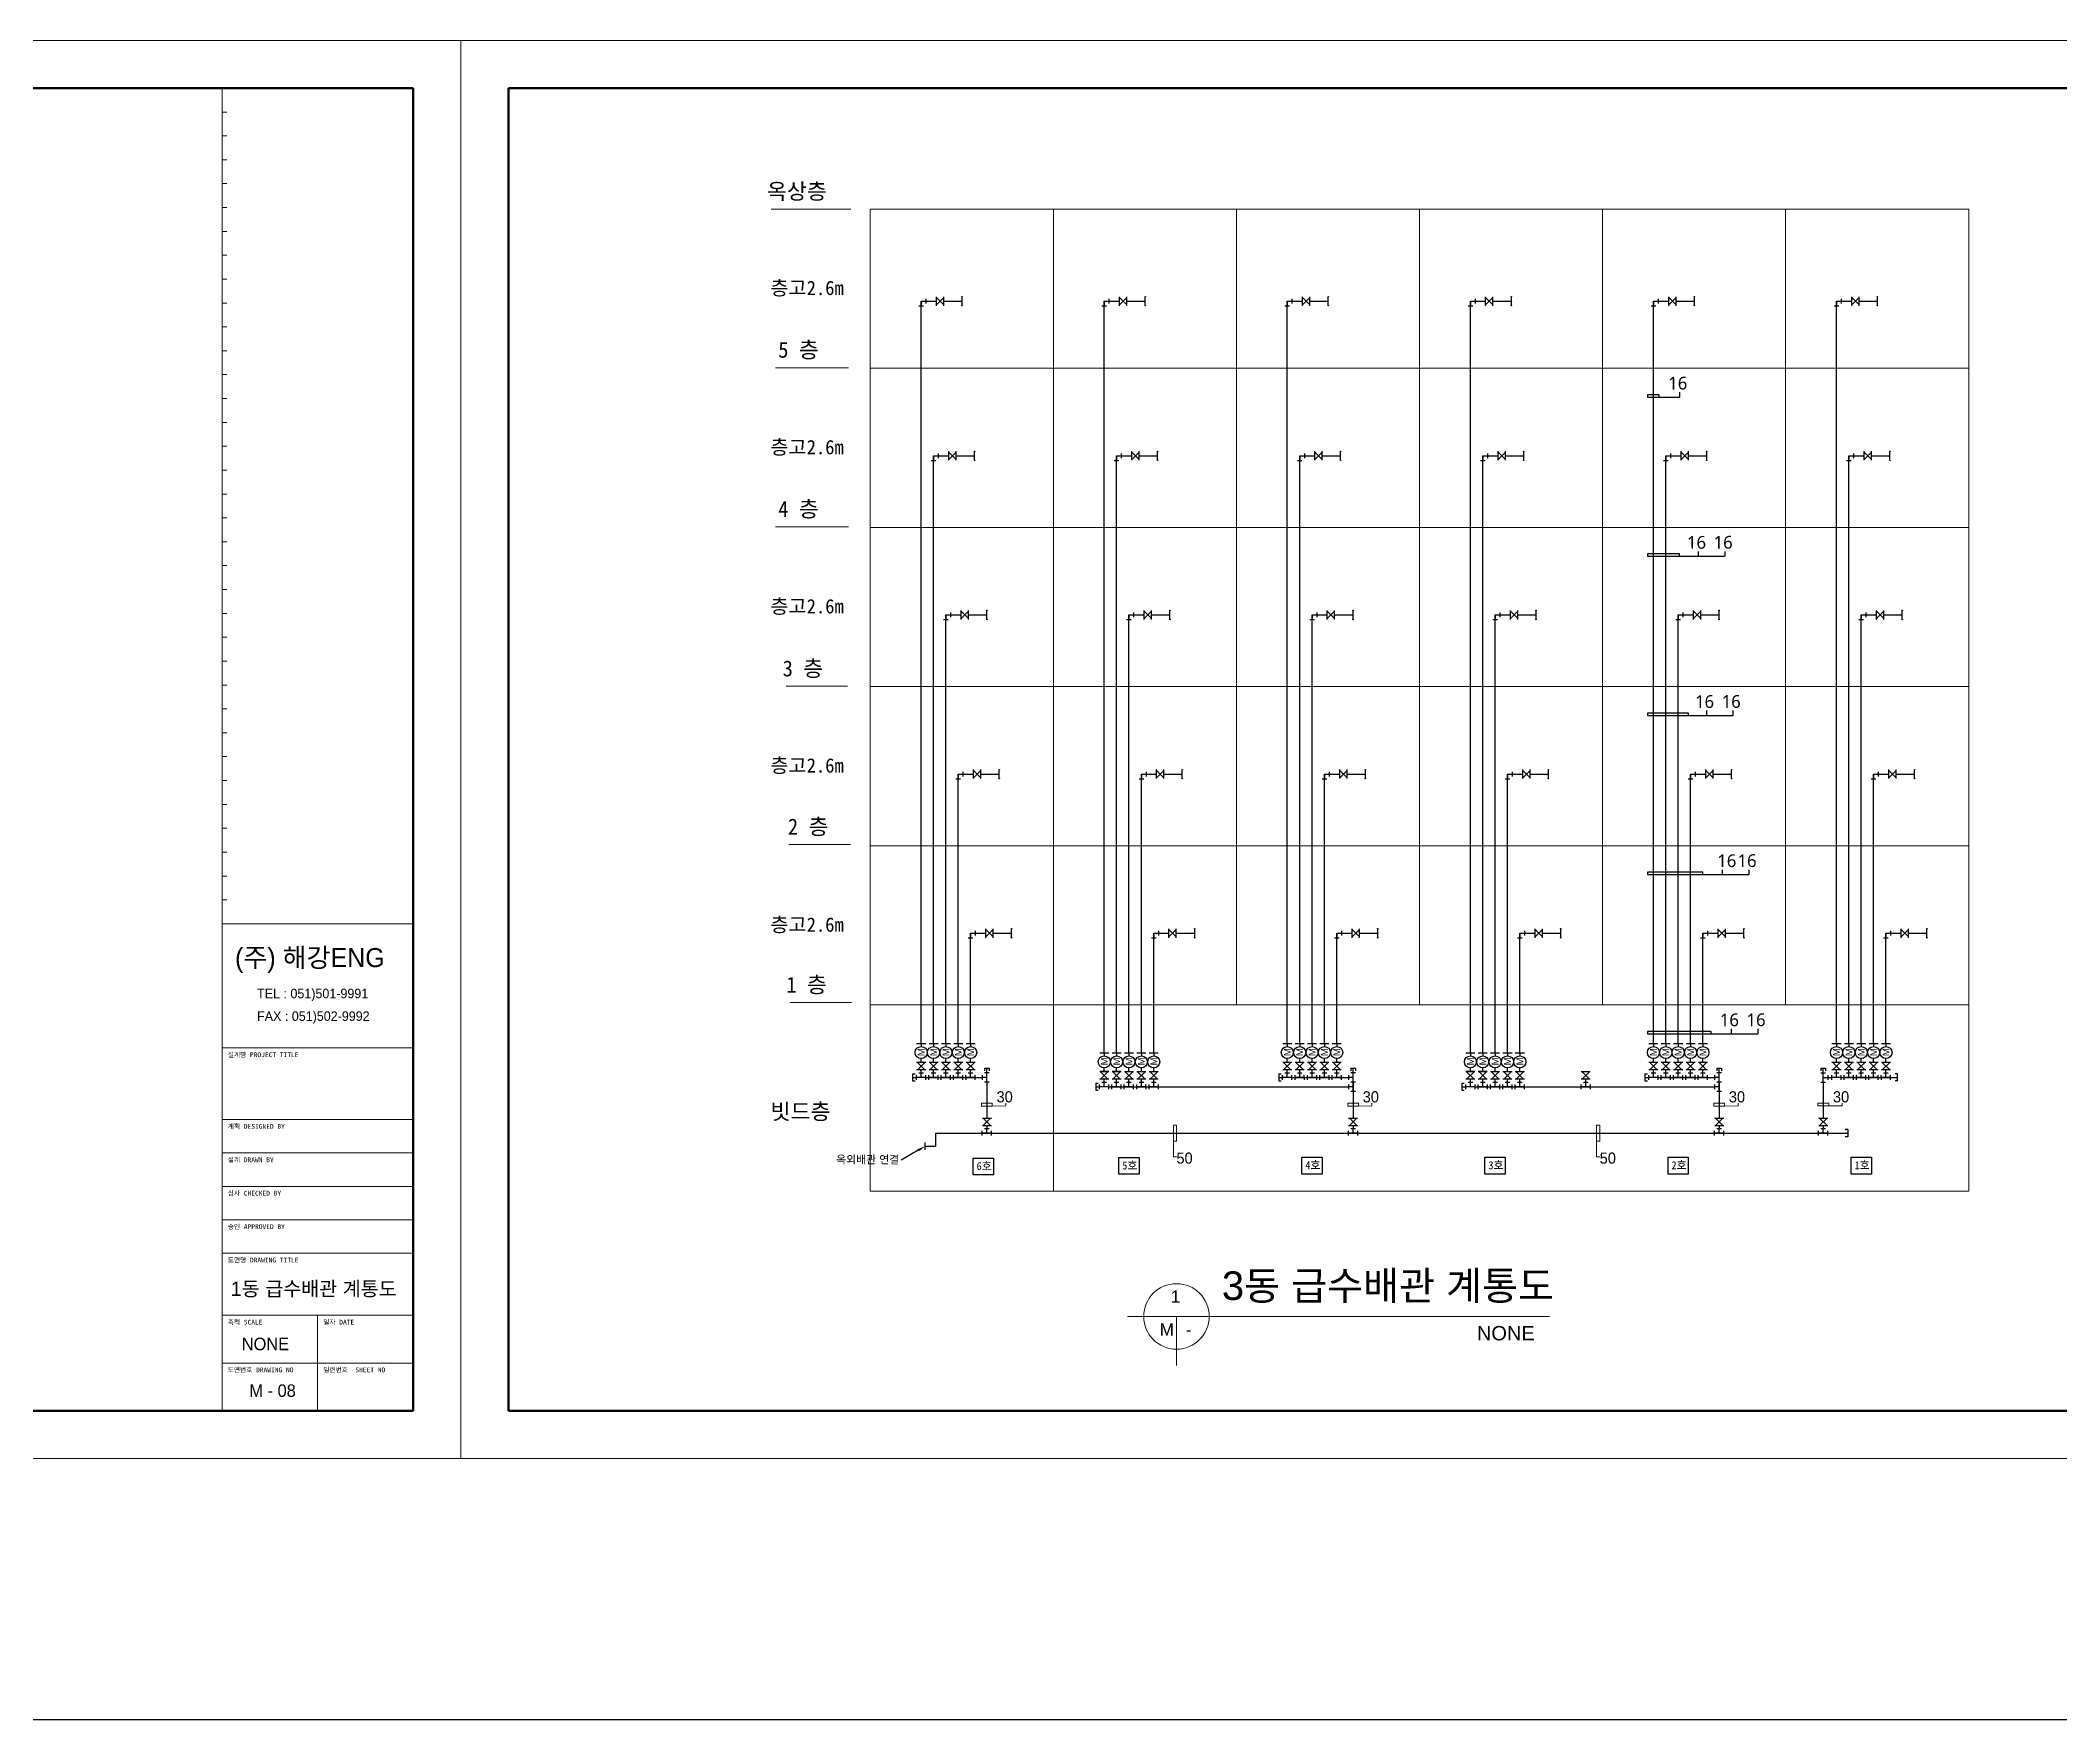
# Model space of a CAD drawing. Header units: millimetres. Extents: x 77978 to 1977917, y -128530 to 383426.
# Drawn here: x 1176484 to 1303329, y 65293 to 170793 of the extents above; entities that cross this region are included whole.
import ezdxf
from ezdxf import colors
from ezdxf.entities.mleader import LeaderData, LeaderLine
from ezdxf.math import Vec2, Vec3

# ---------------------------------------------------------------- set-up
doc = ezdxf.new("R2010")
doc.units = ezdxf.units.MM
doc.header["$LTSCALE"] = 20
doc.layers.get('0').update_dxf_attribs({"lineweight": 0})
for name, color, linetype in [('TEXT', 2, 'Continuous'), ('TXT', 2, 'Continuous'), ('급수부품', 2, 'Continuous')]:
    doc.layers.add(name, color=color, linetype=linetype)
doc.layers.add('급수', color=3, linetype='Continuous', lineweight=30)
doc.layers.add('치수선', color=1, linetype='Continuous', lineweight=0)
doc.styles.add('Arial', font='arial.ttf')
doc.styles.get("Standard").update_dxf_attribs({"font": 'arial.ttf'})
doc.styles.add('TEXT', font='arial.ttf')
doc.styles.add('굴림1', font='', dxfattribs={"height": 1})
doc.styles.add('굴림1000', font='', dxfattribs={"height": 1000})
doc.styles.add('굴림2', font='gulim.ttc', dxfattribs={"height": 2})
doc.styles.add('굴림500', font='', dxfattribs={"height": 500})
doc.styles.add('굴림700', font='gulim.ttc', dxfattribs={"height": 700})
doc.styles.add('수도공사', font='malgun.ttf', dxfattribs={"height": 300})
doc.styles.get('굴림1').set_extended_font_data('GulimChe')
doc.styles.get('굴림1000').set_extended_font_data('GulimChe')
doc.styles.get('굴림500').set_extended_font_data('GulimChe')

# ---------------------------------------------------------------- blocks, each defined once
blk = doc.blocks.new('A$C6c9ffb24')
at = {"layer": '급수부품'}
for p, q in [((0, 226.59), (-156, 226.59)), ((0, -226.59), (-156, -226.59))]:
    blk.add_line(p, q, dxfattribs=at)
at = {"layer": '급수부품', "linetype": 'Continuous'}
blk.add_line((0, -226.59), (0, 226.59), dxfattribs=at)
blk = doc.blocks.new('A$C701459fe')
at = {"layer": '급수부품'}
for p, q in [((0, -283), (0, 284)), ((0, 233), (460, -232)), ((460, 233), (0, -232)), ((460, -283), (460, 284))]:
    blk.add_line(p, q, dxfattribs=at)
blk = doc.blocks.new('A$C7031d5a0')
at = {"layer": '급수부품'}
for p, q in [((-292, -146), (-293, 146)), ((292, 0), (-292, 0)), ((-146, 292), (146, 293)), ((0, 0), (0, 292)), ((293, -146), (292, 146))]:
    blk.add_line(p, q, dxfattribs=at)
blk = doc.blocks.new('A$C510d21a0')
at = {"layer": '급수부품', "color": 2, "linetype": 'ByBlock'}
for p, q in [((284, 1160), (-284, 1160)), ((284, 0), (-284, 0)), ((0, 1160), (0, 993)), ((0, 0), (0, 236))]:
    blk.add_line(p, q, dxfattribs=at)
blk.add_circle((0, 615), 378, dxfattribs=at)
at = {"layer": '급수부품', "linetype": 'ByBlock', "insert": (-211, 392), "char_height": 429, "attachment_point": 1, "rotation": 90, "style": '수도공사'}
blk.add_mtext_dynamic_manual_height_columns('M', width=174.7, gutter_width=841, heights=[0], dxfattribs=at)
blk = doc.blocks.new('G$C5648E7D3')
at = {"layer": '급수부품'}
for p, q in [((-284, 465), (284, 465)), ((-284, 0), (284, 0)), ((-233, 0), (233, 465)), ((-233, 465), (233, 0))]:
    blk.add_line(p, q, dxfattribs=at)
blk = doc.blocks.new('A$C8178ee6f')
at = {"layer": '급수부품'}
for p, q in [((0, 0), (0, -293)), ((0, 0), (293, 0)), ((293, 146), (293, -146)), ((-146, -293), (146, -293))]:
    blk.add_line(p, q, dxfattribs=at)
blk = doc.blocks.new('상수도 도각-다중')
at = {"lineweight": 100}
for p, q in [((123000, 86100), (3000, 86100)), ((3000, 86100), (3000, 3000)), ((123000, 3000), (123000, 86100)), ((3000, 3000), (123000, 3000))]:
    blk.add_line(p, q, dxfattribs=at)
for p, q in [((111000, 84600), (111300, 84600)), ((111000, 83100), (111300, 83100)), ((111000, 81600), (111300, 81600)), ((111000, 80100), (111300, 80100)), ((111000, 78600), (111300, 78600)), ((111000, 77100), (111300, 77100)), ((111000, 75600), (111300, 75600)), ((111000, 74100), (111300, 74100)), ((111000, 72600), (111300, 72600)), ((111000, 71100), (111300, 71100)), ((111000, 69600), (111300, 69600)), ((111000, 68100), (111300, 68100)), ((111000, 66600), (111300, 66600)), ((111000, 65100), (111300, 65100)), ((111000, 63600), (111300, 63600)), ((111000, 62100), (111300, 62100)), ((111000, 60600), (111300, 60600)), ((111000, 59100), (111300, 59100)), ((111000, 57600), (111300, 57600)), ((111000, 56100), (111300, 56100)), ((111000, 54600), (111300, 54600)), ((111000, 53100), (111300, 53100)), ((111000, 51600), (111300, 51600)), ((111000, 50100), (111300, 50100)), ((111000, 48600), (111300, 48600)), ((111000, 47100), (111300, 47100)), ((111000, 45600), (111300, 45600)), ((111000, 44100), (111300, 44100)), ((111000, 42600), (111300, 42600)), ((111000, 41100), (111300, 41100)), ((111000, 39600), (111300, 39600)), ((111000, 38100), (111300, 38100)), ((111000, 36600), (111300, 36600)), ((111000, 35100), (111300, 35100)), ((111000, 33600), (123000, 33600)), ((117000, 9000), (117000, 3000))]:
    blk.add_line(p, q)
at = {"lineweight": 9}
for p, q in [((111000, 25800), (123000, 25800)), ((111000, 21300), (123000, 21300)), ((111000, 19200), (123000, 19200)), ((111000, 17100), (123000, 17100)), ((111000, 15000), (123000, 15000)), ((111000, 12900), (123000, 12900)), ((111000, 9000), (123000, 9000)), ((111000, 6000), (123000, 6000))]:
    blk.add_line(p, q, dxfattribs=at)
for points in [[(0, 0), (126000, 0), (126000, 89100), (0, 89100)], [(111000, 86100), (111300, 86100)]]:
    blk.add_lwpolyline(points, close=True)
blk.add_lwpolyline([(111000, 3000), (111000, 33600), (111000, 86100)])
at = {"attachment_point": 1}
for s, width, gutter_width, insert, char_height, style in [('(주) 해강ENG', 10184.59, 5000, (111815, 32076), 1200, '굴림2'), ('TEL : 051)501-9991', 8798.85, 5000, (113201, 29520), 600, '굴림2'), ('FAX : 051)502-9992', 8798.94, 5000, (113201, 28098), 600, '굴림2'), ('설계명 PROJECT TITLE', 4641.75, 2500, (111358, 25522), 300, '굴림1'), ('계획 DESIGNED BY', 4641.75, 2500, (111358, 21022), 300, '굴림1'), ('설계 DRAWN BY', 4641.75, 2500, (111358, 18922), 300, '굴림1'), ('심사 CHECKED BY', 4641.75, 2500, (111358, 16822), 300, '굴림1'), ('승인 APPROVED BY', 4641.75, 2500, (111358, 14722), 300, '굴림1'), ('도면명 DRAWING TITLE', 4641.75, 2500, (111358, 12622), 300, '굴림1'), ('축척 SCALE', 3385.63, 2500, (111358, 8722), 300, '굴림1'), ('일자 DATE', 3016.89, 2500, (117358, 8722), 300, '굴림1'), ('도면번호 DRAWING NO', 4125.03, 2500, (111358, 5722), 300, '굴림1'), ('일련번호  SHEET NO', 3753.35, 2500, (117358, 5722), 300, '굴림1')]:
    blk.add_mtext_dynamic_manual_height_columns(s, width=width, gutter_width=gutter_width, heights=[0], dxfattribs=dict(at, insert=insert, char_height=char_height, style=style))

msp = doc.modelspace()

# ---------------------------------------------------------------- linework, layer by layer
for p, q in [((1222401.3, 160190.3), (1227387.3, 160190.3)), ((1222672.3, 150228.6), (1227241.9, 150228.6)), ((1222672.3, 140228.6), (1227241.9, 140228.6)), ((1223331.3, 130210.8), (1227195.1, 130210.8)), ((1223501.4, 120274.5), (1227365.2, 120274.5)), ((1240117.3, 120195.3), (1228617.3, 120195.3)), ((1297617.3, 120195.3), (1240117.3, 120195.3)), ((1223564.1, 110339.8), (1227427.9, 110339.8)), ((1240117.3, 110195.3), (1228617.3, 110195.3)), ((1297617.3, 110195.3), (1240117.3, 110195.3)), ((1240117.3, 98495.3), (1228617.3, 98495.3)), ((1297617.3, 98495.3), (1240117.3, 98495.3))]:
    msp.add_line(p, q)
at = {"linetype": 'Continuous'}
for p, q in [((1240117.3, 160195.3), (1228617.3, 160195.3)), ((1228617.3, 160190.3), (1228617.3, 98495.3)), ((1297617.3, 160195.3), (1240117.3, 160195.3)), ((1240117.3, 160195.3), (1240117.3, 98495.3)), ((1251617.3, 160195.3), (1251617.3, 110195.3)), ((1263117.3, 160195.3), (1263117.3, 110195.3)), ((1274617.3, 160195.3), (1274617.3, 110195.3)), ((1286117.3, 160195.3), (1286117.3, 110195.3)), ((1297617.3, 160195.3), (1297617.3, 98495.3)), ((1240117.3, 150195.3), (1228617.3, 150195.3)), ((1297617.3, 150195.3), (1240117.3, 150195.3)), ((1240117.3, 140195.3), (1228617.3, 140195.3)), ((1297617.3, 140195.3), (1240117.3, 140195.3)), ((1240117.3, 130195.3), (1228617.3, 130195.3)), ((1297617.3, 130195.3), (1240117.3, 130195.3))]:
    msp.add_line(p, q, dxfattribs=at)
at = {"color": 4}
for p, q in [((1244765.6, 90622.7), (1271289, 90622.7)), ((1247851.3, 90622.7), (1247851.3, 87537))]:
    msp.add_line(p, q, dxfattribs=at)
msp.add_circle((1247851.3, 90622.7), 2057.1, dxfattribs=at)
at = {"layer": 'TEXT'}
for points in [[(1235081, 100572.3), (1236352.9, 100572.3), (1236352.9, 99520.8), (1235081, 99520.8)], [(1244232.1, 100604.8), (1245504, 100604.8), (1245504, 99553.3), (1244232.1, 99553.3)], [(1255732.1, 100623.3), (1257004, 100623.3), (1257004, 99571.8), (1255732.1, 99571.8)], [(1267232.1, 100623.3), (1268504, 100623.3), (1268504, 99571.8), (1267232.1, 99571.8)], [(1278732.1, 100623.3), (1280004, 100623.3), (1280004, 99571.8), (1278732.1, 99571.8)], [(1290232.1, 100623.3), (1291504, 100623.3), (1291504, 99571.8), (1290232.1, 99571.8)]]:
    msp.add_lwpolyline(points, close=True, dxfattribs=at)
at = {"layer": 'TXT', "linetype": 'ByBlock'}
for p, q in [((1278171.5, 148529.8), (1277441.6, 148529.4)), ((1277441.6, 148529.4), (1277441.6, 148379.4)), ((1278171.5, 148379.8), (1278171.5, 148529.8)), ((1277441.6, 148379.4), (1278171.5, 148379.8)), ((1279441, 138529.6), (1277441.6, 138529.4)), ((1277441.6, 138529.4), (1277441.6, 138379.4)), ((1277441.6, 138379.4), (1279441, 138379.6)), ((1279441, 138379.6), (1279441, 138529.6)), ((1280021.5, 128529.8), (1277441.6, 128529.4)), ((1277441.6, 128529.4), (1277441.6, 128379.4)), ((1277441.6, 128379.4), (1280021.5, 128379.8)), ((1280021.5, 128379.8), (1280021.5, 128529.8)), ((1280913.5, 118529.2), (1277441.5, 118529.4)), ((1277441.5, 118529.4), (1277441.5, 118379.4)), ((1277441.5, 118379.4), (1280913.5, 118379.2)), ((1280913.5, 118379.2), (1280913.5, 118529.2)), ((1281440.3, 108529.8), (1277441.5, 108529.4)), ((1277441.5, 108529.4), (1277441.5, 108379.4)), ((1277441.5, 108379.4), (1281440.3, 108379.8)), ((1281440.3, 108379.8), (1281440.3, 108529.8))]:
    msp.add_line(p, q, dxfattribs=at)
at = {"layer": 'TXT'}
for p, q in [((1279454.7, 148689.8), (1279454.7, 148379.4)), ((1277441.6, 148379.4), (1279454.7, 148379.4)), ((1277441.6, 138379.4), (1282305.7, 138379.2)), ((1280631.3, 138689.5), (1280631.3, 138379.2)), ((1282305.7, 138689.5), (1282305.7, 138379.2)), ((1277441.6, 128379.4), (1282811.7, 128379.4)), ((1281137.3, 128689.8), (1281137.3, 128379.4)), ((1282811.7, 128689.8), (1282811.7, 128379.4)), ((1277441.5, 118379.4), (1283807.4, 118378.7)), ((1282132.9, 118689.1), (1282132.9, 118378.7)), ((1283807.4, 118689.1), (1283807.4, 118378.7)), ((1277441.5, 108379.4), (1284372.1, 108379.4)), ((1282697.7, 108689.8), (1282697.7, 108379.4)), ((1284372.1, 108689.8), (1284372.1, 108379.4))]:
    msp.add_line(p, q, dxfattribs=at)
at = {"layer": '급수'}
for p, q in [((1231813.8, 107747.1), (1231813.9, 154404.5)), ((1234388, 154140.6), (1234388, 154668.1)), ((1243313.9, 107162.1), (1243313.9, 154404.5)), ((1245888, 154140.6), (1245888, 154668.1)), ((1254813.8, 107747.1), (1254813.9, 154404.5)), ((1257388, 154140.6), (1257388, 154668.1)), ((1266313.8, 107162.1), (1266313.9, 154404.5)), ((1268888, 154140.6), (1268888, 154668.1)), ((1277813.8, 107747.1), (1277813.9, 154404.5)), ((1280388, 154140.6), (1280388, 154668.2)), ((1289313.8, 107747.1), (1289313.9, 154404.5)), ((1291888, 154140.6), (1291888, 154668.1)), ((1232590.8, 107747.1), (1232590.9, 144695.3)), ((1235164.9, 144431.5), (1235165, 144959)), ((1244090.9, 107162.1), (1244090.9, 144695.3)), ((1246664.9, 144431.5), (1246665, 144959)), ((1255590.8, 107747.1), (1255590.9, 144695.3)), ((1258164.9, 144431.5), (1258165, 144959)), ((1267090.8, 107162.1), (1267090.9, 144695.3)), ((1269664.9, 144431.5), (1269665, 144959)), ((1278590.8, 107747.1), (1278590.9, 144695.3)), ((1281164.9, 144431.5), (1281165, 144959)), ((1290090.8, 107747.1), (1290090.9, 144695.3)), ((1292664.9, 144431.5), (1292665, 144959)), ((1233367.9, 107747), (1233368, 134695.3)), ((1235942, 134431.5), (1235942.1, 134959)), ((1244868.1, 107162), (1244868, 134695.3)), ((1247442, 134431.5), (1247442.1, 134959)), ((1256367.9, 107747), (1256368, 134695.3)), ((1258942, 134431.5), (1258942.1, 134959)), ((1267867.9, 107162), (1267868, 134695.3)), ((1270442, 134431.5), (1270442.1, 134959)), ((1279367.9, 107747), (1279368, 134695.3)), ((1281942, 134431.5), (1281942.1, 134959)), ((1290867.9, 107747), (1290868, 134695.3)), ((1293442, 134431.5), (1293442.1, 134959)), ((1234145.1, 107747), (1234145.1, 124695.3)), ((1236719.2, 124431.5), (1236719.2, 124959)), ((1245645.2, 107162), (1245645.1, 124695.3)), ((1248219.2, 124431.5), (1248219.2, 124959)), ((1257145.1, 107747), (1257145.1, 124695.3)), ((1259719.2, 124431.5), (1259719.2, 124959)), ((1268645.1, 107162), (1268645.1, 124695.3)), ((1271219.2, 124431.5), (1271219.2, 124959)), ((1280145.1, 107747), (1280145.1, 124695.3)), ((1282719.2, 124431.5), (1282719.2, 124959)), ((1291645.1, 107747), (1291645.1, 124695.3)), ((1294219.2, 124431.5), (1294219.2, 124959)), ((1234922.2, 107747), (1234922.2, 114695.3)), ((1237496.3, 114431.5), (1237496.3, 114959)), ((1246422.3, 107162), (1246422.2, 114695.3)), ((1248996.3, 114431.5), (1248996.3, 114959)), ((1257922.2, 107747), (1257922.2, 114695.3)), ((1260496.3, 114431.5), (1260496.3, 114959)), ((1269422.2, 107162), (1269422.2, 114695.3)), ((1271996.3, 114431.5), (1271996.3, 114959)), ((1280922.2, 107747), (1280922.2, 114695.3)), ((1283496.3, 114431.5), (1283496.3, 114959)), ((1292422.2, 107747), (1292422.2, 114695.3)), ((1294996.3, 114431.5), (1294996.3, 114959)), ((1231813.6, 106586.7), (1231813.6, 106586.7)), ((1254813.7, 106586.7), (1254813.7, 106586.7)), ((1277813.7, 106586.6), (1277813.7, 106586.6)), ((1289313.7, 106586.6), (1289313.7, 106586.6)), ((1231277.1, 105642.6), (1231521.3, 105642.6)), ((1231813.5, 105935.1), (1231813.6, 106121.4)), ((1231813.6, 106353.5), (1231813.6, 106354.5)), ((1232106.3, 105642.6), (1235653.3, 105642.5)), ((1232590.7, 105935.2), (1232590.7, 106121.4)), ((1232590.8, 106353.3), (1232590.8, 106354.7)), ((1233367.7, 105935), (1233367.7, 106121.3)), ((1233367.9, 106353.2), (1233367.9, 106354.6)), ((1233367.9, 105935.1), (1233367.9, 106121.3)), ((1234144.8, 105935), (1234144.8, 106121.3)), ((1234145, 106353.2), (1234145, 106354.6)), ((1234145, 105935.1), (1234145, 106121.3)), ((1234922, 105935), (1234922, 106121.3)), ((1234922.1, 105935.1), (1234922.2, 106121.3)), ((1234922.2, 106353.2), (1234922.2, 106354.6)), ((1235945.8, 105933.2), (1235945.8, 106211.9)), ((1235945.8, 105349.2), (1235945.8, 103087.1)), ((1243313.7, 106001.6), (1243313.7, 106001.6)), ((1243313.7, 105768.4), (1243313.7, 105769.4)), ((1243313.7, 105350), (1243313.7, 105536.3)), ((1244090.9, 105768.2), (1244090.9, 105769.6)), ((1244090.9, 105350.1), (1244090.9, 105536.3)), ((1244867.8, 105349.9), (1244867.8, 105536.2)), ((1244868, 105768.1), (1244868, 105769.5)), ((1244868, 105350), (1244868, 105536.2)), ((1245645, 105349.9), (1245645, 105536.2)), ((1245645.1, 105350), (1245645.2, 105536.2)), ((1245645.2, 105768.1), (1245645.2, 105769.5)), ((1246422.1, 105349.9), (1246422.1, 105536.2)), ((1246422.3, 105768.1), (1246422.3, 105769.5)), ((1246422.3, 105350), (1246422.3, 105536.2)), ((1254277.3, 105642.6), (1254521.4, 105642.6)), ((1254813.7, 106353.4), (1254813.7, 106354.5)), ((1254813.7, 105935), (1254813.7, 106121.3)), ((1255106.4, 105642.6), (1258653.4, 105642.4)), ((1255590.9, 106353.3), (1255590.9, 106354.6)), ((1255590.9, 105935.2), (1255590.9, 106121.3)), ((1256367.8, 105934.9), (1256367.8, 106121.2)), ((1256368, 106353.2), (1256368, 106354.5)), ((1256368, 105935.1), (1256368, 106121.2)), ((1257145, 105934.9), (1257145, 106121.2)), ((1257145.1, 105935.1), (1257145.2, 106121.2)), ((1257145.2, 106353.2), (1257145.2, 106354.5)), ((1257922.1, 105934.9), (1257922.1, 106121.2)), ((1257922.3, 106353.2), (1257922.3, 106354.5)), ((1257922.3, 105935.1), (1257922.3, 106121.2)), ((1258945.9, 105933.1), (1258945.9, 106211.9)), ((1258946, 105349.9), (1258946, 103087.8)), ((1266313.7, 106001.6), (1266313.7, 106001.6)), ((1266313.7, 105768.4), (1266313.7, 105769.4)), ((1266313.7, 105350), (1266313.7, 105536.2)), ((1267090.9, 105768.2), (1267090.9, 105769.6)), ((1267090.9, 105350.1), (1267090.9, 105536.2)), ((1267867.8, 105349.9), (1267867.8, 105536.1)), ((1267868, 105768.1), (1267868, 105769.5)), ((1267868, 105350), (1267868, 105536.1)), ((1268645, 105349.9), (1268645, 105536.1)), ((1268645.1, 105350), (1268645.2, 105536.1)), ((1268645.2, 105768.1), (1268645.2, 105769.5)), ((1269422.1, 105349.9), (1269422.1, 105536.1)), ((1269422.3, 105768.1), (1269422.3, 105769.5)), ((1269422.3, 105350), (1269422.3, 105536.1)), ((1273562.4, 105768.7), (1273562.4, 105770.2)), ((1273562.4, 105056.2), (1273562.4, 105536.8)), ((1277277.3, 105642.5), (1277521.4, 105642.5)), ((1277813.7, 106353.4), (1277813.7, 106354.4)), ((1277813.7, 105935), (1277813.7, 106121.2)), ((1278106.4, 105642.5), (1281653.4, 105642.4)), ((1278590.9, 106353.2), (1278590.9, 106354.6)), ((1278590.9, 105935.1), (1278590.9, 106121.2)), ((1279367.8, 105934.9), (1279367.8, 106121.1)), ((1279368, 106353.1), (1279368, 106354.5)), ((1279368, 105935), (1279368, 106121.1)), ((1280145, 105934.9), (1280145, 106121.1)), ((1280145.1, 105935), (1280145.2, 106121.1)), ((1280145.2, 106353.1), (1280145.2, 106354.5)), ((1280922.1, 105934.9), (1280922.1, 106121.1)), ((1280922.3, 106353.1), (1280922.3, 106354.5)), ((1280922.3, 105935), (1280922.3, 106121.1)), ((1281945.9, 105933.1), (1281945.9, 106211.8)), ((1281946, 105349.8), (1281946, 103087.8)), ((1288484.8, 105933.2), (1288484.8, 106212)), ((1288484.8, 105350), (1288484.8, 103087.9)), ((1288777.3, 105642.5), (1289021.4, 105642.5)), ((1289313.7, 106353.4), (1289313.7, 106354.4)), ((1289313.7, 105935), (1289313.7, 106121.2)), ((1289606.4, 105642.5), (1293153.4, 105642.4)), ((1290090.9, 106353.2), (1290090.9, 106354.6)), ((1290090.9, 105935.1), (1290090.9, 106121.2)), ((1290867.8, 105934.9), (1290867.8, 106121.1)), ((1290868, 106353.1), (1290868, 106354.5)), ((1290868, 105935), (1290868, 106121.1)), ((1291645, 105934.9), (1291645, 106121.1)), ((1291645.1, 105935), (1291645.2, 106121.1)), ((1291645.2, 106353.1), (1291645.2, 106354.5)), ((1292422.1, 105934.9), (1292422.1, 106121.1)), ((1292422.3, 106353.1), (1292422.3, 106354.5)), ((1292422.3, 105935), (1292422.3, 106121.1)), ((1242777.3, 105057.6), (1243021.4, 105057.6)), ((1243606.4, 105057.5), (1258653.3, 105055.1)), ((1265777.3, 105057.5), (1266021.4, 105057.5)), ((1266606.4, 105057.5), (1281653.3, 105055)), ((1235945.8, 102854.4), (1235945.8, 102854.4)), ((1258946, 102855.2), (1258946, 102855.2)), ((1281946, 102855.1), (1281946, 102855.1)), ((1288484.8, 102855.3), (1288484.8, 102855.3)), ((1232717.5, 102143.9), (1240117.3, 102143.9)), ((1232717.5, 102143.9), (1232717.5, 101316.7)), ((1235945.8, 102621.8), (1235945.8, 102435.6)), ((1240117.3, 102143.9), (1290019.6, 102143.9)), ((1258946, 102622.5), (1258946, 102436.3)), ((1281946, 102622.5), (1281946, 102436.3)), ((1288484.8, 102622.6), (1288484.8, 102436.4)), ((1232063.6, 101316.7), (1232717.5, 101316.7))]:
    msp.add_line(p, q, dxfattribs=at)
at = {"layer": '급수', "linetype": 'ByBlock', "ltscale": 0.3}
for p, q in [((1231813.9, 154404.5), (1232773.6, 154404.3)), ((1233234, 154405.1), (1234388, 154405.1)), ((1243313.9, 154404.5), (1244273.6, 154404.3)), ((1244734, 154405.1), (1245888, 154405.1)), ((1254813.9, 154404.5), (1255773.6, 154404.3)), ((1256234, 154405.1), (1257388, 154405.1)), ((1266313.9, 154404.5), (1267273.6, 154404.3)), ((1267734, 154405.1), (1268888, 154405.1)), ((1277813.9, 154404.5), (1278773.6, 154404.3)), ((1279234, 154405.1), (1280388, 154405.1)), ((1289313.9, 154404.5), (1290273.6, 154404.3)), ((1290734, 154405.1), (1291888, 154405.1)), ((1232590.9, 144695.3), (1233550.6, 144695.2)), ((1234011, 144695.9), (1235164.9, 144695.9)), ((1244090.9, 144695.3), (1245050.6, 144695.2)), ((1245511, 144695.9), (1246664.9, 144695.9)), ((1255590.9, 144695.3), (1256550.6, 144695.2)), ((1257011, 144695.9), (1258164.9, 144695.9)), ((1267090.9, 144695.3), (1268050.6, 144695.2)), ((1268511, 144695.9), (1269664.9, 144695.9)), ((1278590.9, 144695.3), (1279550.6, 144695.2)), ((1280011, 144695.9), (1281165, 144695.9)), ((1290090.9, 144695.3), (1291050.6, 144695.2)), ((1291511, 144695.9), (1292664.9, 144695.9)), ((1233368, 134695.3), (1234327.7, 134695.2)), ((1234788.1, 134695.9), (1235942.1, 134695.9)), ((1244868, 134695.3), (1245827.7, 134695.2)), ((1246288.1, 134695.9), (1247442.1, 134695.9)), ((1256368, 134695.3), (1257327.7, 134695.2)), ((1257788.1, 134695.9), (1258942.1, 134695.9)), ((1267868, 134695.3), (1268827.7, 134695.2)), ((1269288.1, 134695.9), (1270442.1, 134695.9)), ((1279368, 134695.3), (1280327.7, 134695.2)), ((1280788.1, 134695.9), (1281942.1, 134695.9)), ((1290868, 134695.3), (1291827.7, 134695.2)), ((1292288.1, 134695.9), (1293442.1, 134695.9)), ((1234145.1, 124695.3), (1235104.8, 124695.2)), ((1235565.2, 124695.9), (1236719.2, 124695.9)), ((1245645.1, 124695.3), (1246604.8, 124695.2)), ((1247065.2, 124695.9), (1248219.2, 124695.9)), ((1257145.1, 124695.3), (1258104.8, 124695.2)), ((1258565.2, 124695.9), (1259719.2, 124695.9)), ((1268645.1, 124695.3), (1269604.8, 124695.2)), ((1270065.2, 124695.9), (1271219.2, 124695.9)), ((1280145.1, 124695.3), (1281104.8, 124695.2)), ((1281565.2, 124695.9), (1282719.2, 124695.9)), ((1291645.1, 124695.3), (1292604.8, 124695.2)), ((1293065.2, 124695.9), (1294219.2, 124695.9)), ((1234922.2, 114695.3), (1235881.9, 114695.2)), ((1236342.3, 114695.9), (1237496.3, 114695.9)), ((1246422.2, 114695.3), (1247381.9, 114695.2)), ((1247842.3, 114695.9), (1248996.3, 114695.9)), ((1257922.2, 114695.3), (1258881.9, 114695.2)), ((1259342.3, 114695.9), (1260496.3, 114695.9)), ((1269422.2, 114695.3), (1270381.9, 114695.2)), ((1270842.3, 114695.9), (1271996.3, 114695.9)), ((1280922.2, 114695.3), (1281881.9, 114695.2)), ((1282342.3, 114695.9), (1283496.3, 114695.9)), ((1292422.2, 114695.3), (1293381.9, 114695.2)), ((1293842.3, 114695.9), (1294996.3, 114695.9))]:
    msp.add_line(p, q, dxfattribs=at)
at = {"layer": '급수', "color": 5}
msp.add_line((78096.9, 65293.2), (1977917.3, 65293.2), dxfattribs=at)
at = {"layer": '급수'}
for centre in [(1234388, 154688.1), (1234388, 154120.6), (1245888, 154688.1), (1245888, 154120.6), (1257388, 154688.1), (1257388, 154120.6), (1268888, 154688.1), (1268888, 154120.6), (1280388, 154688.2), (1280388, 154120.6), (1291888, 154688.1), (1291888, 154120.6), (1235165, 144979), (1246665, 144979), (1258165, 144979), (1269665, 144979), (1281165, 144979), (1292665, 144979), (1235164.9, 144411.5), (1246664.9, 144411.5), (1258164.9, 144411.5), (1269664.9, 144411.5), (1281164.9, 144411.5), (1292664.9, 144411.5), (1235942.1, 134979), (1247442.1, 134979), (1258942.1, 134979), (1270442.1, 134979), (1281942.1, 134979), (1293442.1, 134979), (1235942, 134411.5), (1247442, 134411.5), (1258942, 134411.5), (1270442, 134411.5), (1281942, 134411.5), (1293442, 134411.5), (1236719.2, 124979), (1236719.2, 124411.5), (1248219.2, 124979), (1248219.2, 124411.5), (1259719.2, 124979), (1259719.2, 124411.5), (1271219.2, 124979), (1271219.2, 124411.5), (1282719.2, 124979), (1282719.2, 124411.5), (1294219.2, 124979), (1294219.2, 124411.5), (1237496.3, 114979), (1237496.3, 114411.5), (1248996.3, 114979), (1248996.3, 114411.5), (1260496.3, 114979), (1260496.3, 114411.5), (1271996.3, 114979), (1271996.3, 114411.5), (1283496.3, 114979), (1283496.3, 114411.5), (1294996.3, 114979), (1294996.3, 114411.5)]:
    msp.add_circle(centre, 15, dxfattribs=at)
at = {"layer": '급수부품'}
for p, q in [((1235799.6, 106211.9), (1235799.6, 106055.9)), ((1235799.6, 106211.9), (1236092.1, 106211.9)), ((1236092.1, 106211.9), (1236092.1, 106055.9)), ((1258799.7, 106211.9), (1258799.7, 106055.9)), ((1258799.7, 106211.9), (1259092.2, 106211.9)), ((1259092.2, 106211.9), (1259092.2, 106055.9)), ((1281799.7, 106211.8), (1281799.7, 106055.8)), ((1281799.7, 106211.8), (1282092.2, 106211.8)), ((1282092.2, 106211.8), (1282092.2, 106055.8)), ((1288338.5, 106212), (1288338.5, 106056)), ((1288338.5, 106212), (1288631, 106212)), ((1288631, 106212), (1288631, 106056))]:
    msp.add_line(p, q, dxfattribs=at)
at = {"layer": '급수부품', "linetype": 'Continuous'}
msp.add_line((1232063.6, 101090.1), (1232063.6, 101543.3), dxfattribs=at)
at = {"layer": '치수선'}
for p, q in [((1237128.8, 103845.2), (1237128.8, 104014.2)), ((1260129, 103845.3), (1260129, 104014.3)), ((1283129, 103845.2), (1283129, 104014.2)), ((1289667.8, 103845.4), (1289667.8, 104014.4)), ((1237128.8, 103845.2), (1236283.8, 103844.4)), ((1260129, 103845.3), (1259284, 103844.5)), ((1283129, 103845.2), (1282284, 103844.4)), ((1289667.8, 103845.4), (1288822.8, 103844.7)), ((1247659.5, 102643.9), (1247659.5, 101643.9)), ((1247659.5, 102643.9), (1247859.5, 102643.9)), ((1247859.5, 101643.9), (1247659.5, 101643.9)), ((1247659.5, 101643.9), (1247659.5, 100643.9)), ((1247859.5, 102643.9), (1247859.5, 101643.9)), ((1274246.1, 102643.9), (1274246.1, 101643.9)), ((1274246.1, 102643.9), (1274446.1, 102643.9)), ((1274446.1, 101643.9), (1274246.1, 101643.9)), ((1274246.1, 101643.9), (1274246.1, 100643.9)), ((1274446.1, 102643.9), (1274446.1, 101643.9)), ((1247859.5, 100643.9), (1247659.5, 100643.9)), ((1274446.1, 100643.9), (1274246.1, 100643.9))]:
    msp.add_line(p, q, dxfattribs=at)
for points in [[(1236283.8, 103844.4), (1235607.8, 103844.4), (1235607.8, 104013.4), (1236283.8, 104013.4)], [(1259284, 103844.5), (1258608, 103844.5), (1258608, 104013.5), (1259284, 104013.5)], [(1282284, 103844.4), (1281608, 103844.4), (1281608, 104013.4), (1282284, 104013.4)], [(1288822.8, 103844.7), (1288146.8, 103844.7), (1288146.8, 104013.7), (1288822.8, 104013.7)]]:
    msp.add_lwpolyline(points, close=True, dxfattribs=at)

# ---------------------------------------------------------------- block references
at = {"color": 0}
for p in [(1076896.9, 81693.2), (1202896.9, 81693.2)]:
    msp.add_blockref('상수도 도각-다중', p, dxfattribs=at)
at = {"layer": '급수'}
for name, p in [('A$C8178ee6f', (1231813.9, 154404.5)), ('A$C8178ee6f', (1243313.9, 154404.5)), ('A$C8178ee6f', (1254813.9, 154404.5)), ('A$C8178ee6f', (1266313.9, 154404.5)), ('A$C8178ee6f', (1277813.9, 154404.5)), ('A$C8178ee6f', (1289313.9, 154404.5)), ('A$C8178ee6f', (1232590.9, 144695.3)), ('A$C8178ee6f', (1244090.9, 144695.3)), ('A$C8178ee6f', (1255590.9, 144695.3)), ('A$C8178ee6f', (1267090.9, 144695.3)), ('A$C8178ee6f', (1278590.9, 144695.3)), ('A$C8178ee6f', (1290090.9, 144695.3)), ('A$C8178ee6f', (1233368, 134695.3)), ('A$C8178ee6f', (1244868, 134695.3)), ('A$C8178ee6f', (1256368, 134695.3)), ('A$C8178ee6f', (1267868, 134695.3)), ('A$C8178ee6f', (1279368, 134695.3)), ('A$C8178ee6f', (1290868, 134695.3)), ('A$C8178ee6f', (1234145.1, 124695.3)), ('A$C8178ee6f', (1245645.1, 124695.3)), ('A$C8178ee6f', (1257145.1, 124695.3)), ('A$C8178ee6f', (1268645.1, 124695.3)), ('A$C8178ee6f', (1280145.1, 124695.3)), ('A$C8178ee6f', (1291645.1, 124695.3)), ('A$C8178ee6f', (1234922.2, 114695.3)), ('A$C8178ee6f', (1246422.2, 114695.3)), ('A$C8178ee6f', (1257922.2, 114695.3)), ('A$C8178ee6f', (1269422.2, 114695.3)), ('A$C8178ee6f', (1280922.2, 114695.3)), ('A$C8178ee6f', (1292422.2, 114695.3)), ('A$C7031d5a0', (1231813.8, 105642.6)), ('A$C7031d5a0', (1232590.8, 105642.6)), ('A$C7031d5a0', (1233367.9, 105642.6)), ('A$C7031d5a0', (1234145.1, 105642.6)), ('A$C7031d5a0', (1234922.2, 105642.5)), ('A$C7031d5a0', (1243313.9, 105057.5)), ('A$C7031d5a0', (1244090.9, 105057.5)), ('A$C7031d5a0', (1244868.1, 105057.5)), ('A$C7031d5a0', (1245645.2, 105057.5)), ('A$C7031d5a0', (1246422.4, 105057.4)), ('A$C7031d5a0', (1254813.9, 105642.6)), ('A$C7031d5a0', (1255590.9, 105642.5)), ('A$C7031d5a0', (1256368.1, 105642.5)), ('A$C7031d5a0', (1257145.2, 105642.5)), ('A$C7031d5a0', (1257922.4, 105642.5)), ('A$C7031d5a0', (1266313.9, 105057.5)), ('A$C7031d5a0', (1267090.9, 105057.5)), ('A$C7031d5a0', (1267868.1, 105057.4)), ('A$C7031d5a0', (1268645.2, 105057.4)), ('A$C7031d5a0', (1269422.4, 105057.4)), ('A$C7031d5a0', (1273562.4, 105057.4)), ('A$C7031d5a0', (1277813.9, 105642.5)), ('A$C7031d5a0', (1278590.9, 105642.5)), ('A$C7031d5a0', (1279368.1, 105642.5)), ('A$C7031d5a0', (1280145.2, 105642.4)), ('A$C7031d5a0', (1280922.4, 105642.4)), ('A$C7031d5a0', (1289313.9, 105642.5)), ('A$C7031d5a0', (1290090.9, 105642.5)), ('A$C7031d5a0', (1290868.1, 105642.5)), ('A$C7031d5a0', (1291645.2, 105642.4)), ('A$C7031d5a0', (1292422.4, 105642.4)), ('A$C6c9ffb24', (1293153.4, 105642.4)), ('A$C7031d5a0', (1235945.8, 102143.1)), ('A$C7031d5a0', (1258946, 102143.8)), ('A$C7031d5a0', (1281946, 102143.8)), ('A$C7031d5a0', (1288484.9, 102143.9))]:
    msp.add_blockref(name, p, dxfattribs=at)
for name, p, rotation in [('A$C6c9ffb24', (1231277.1, 105642.6), 180), ('A$C6c9ffb24', (1242777.3, 105057.6), 180), ('A$C6c9ffb24', (1254277.3, 105642.6), 180), ('A$C6c9ffb24', (1265777.3, 105057.5), 180), ('A$C6c9ffb24', (1277277.3, 105642.5), 180), ('A$C7031d5a0', (1288484.8, 105642.5), 270)]:
    msp.add_blockref(name, p, dxfattribs=dict(at, rotation=rotation))
at = {"layer": '급수', "xscale": -1}
for name, p, rotation in [('A$C7031d5a0', (1235945.8, 105642.5), 89.99927643461882), ('A$C7031d5a0', (1258945.8, 105057.4), 89.99927643461882), ('A$C7031d5a0', (1258945.9, 105642.4), 89.99927643461882), ('A$C7031d5a0', (1281945.8, 105057.3), 89.99927643461882), ('A$C7031d5a0', (1281945.9, 105642.3), 89.99927643461884), ('A$C6c9ffb24', (1290019.6, 102143.9), 180.0173130627484)]:
    msp.add_blockref(name, p, dxfattribs=dict(at, rotation=rotation))
at = {"layer": '급수부품'}
for name, p in [('A$C701459fe', (1232773.6, 154404.3)), ('A$C701459fe', (1244273.6, 154404.3)), ('A$C701459fe', (1255773.6, 154404.3)), ('A$C701459fe', (1267273.6, 154404.3)), ('A$C701459fe', (1278773.6, 154404.3)), ('A$C701459fe', (1290273.6, 154404.3)), ('A$C701459fe', (1233550.6, 144695.2)), ('A$C701459fe', (1245050.6, 144695.2)), ('A$C701459fe', (1256550.6, 144695.2)), ('A$C701459fe', (1268050.6, 144695.2)), ('A$C701459fe', (1279550.6, 144695.2)), ('A$C701459fe', (1291050.6, 144695.2)), ('A$C701459fe', (1234327.7, 134695.2)), ('A$C701459fe', (1245827.7, 134695.2)), ('A$C701459fe', (1257327.7, 134695.2)), ('A$C701459fe', (1268827.7, 134695.2)), ('A$C701459fe', (1280327.7, 134695.2)), ('A$C701459fe', (1291827.7, 134695.2)), ('A$C701459fe', (1235104.8, 124695.2)), ('A$C701459fe', (1246604.8, 124695.2)), ('A$C701459fe', (1258104.8, 124695.2)), ('A$C701459fe', (1269604.8, 124695.2)), ('A$C701459fe', (1281104.8, 124695.2)), ('A$C701459fe', (1292604.8, 124695.2)), ('A$C701459fe', (1235881.9, 114695.2)), ('A$C701459fe', (1247381.9, 114695.2)), ('A$C701459fe', (1258881.9, 114695.2)), ('A$C701459fe', (1270381.9, 114695.2)), ('A$C701459fe', (1281881.9, 114695.2)), ('A$C701459fe', (1293381.9, 114695.2)), ('G$C5648E7D3', (1235945.8, 102621.8)), ('G$C5648E7D3', (1258946, 102622.5)), ('G$C5648E7D3', (1281946, 102622.5)), ('G$C5648E7D3', (1288484.8, 102622.6))]:
    msp.add_blockref(name, p, dxfattribs=at)
at = {"layer": '치수선'}
for p in [(1231813.8, 106586.7), (1232590.8, 106586.7), (1233367.9, 106586.6), (1234145, 106586.6), (1234922.2, 106586.6), (1243313.9, 106001.6), (1244090.9, 106001.6), (1244868, 106001.5), (1245645.2, 106001.5), (1246422.3, 106001.5), (1254813.9, 106586.7), (1255590.9, 106586.7), (1256368, 106586.6), (1257145.2, 106586.6), (1257922.3, 106586.6), (1266313.9, 106001.6), (1267090.9, 106001.6), (1267868, 106001.5), (1268645.2, 106001.5), (1269422.3, 106001.5), (1277813.9, 106586.6), (1278590.9, 106586.6), (1279368, 106586.5), (1280145.2, 106586.5), (1280922.3, 106586.5), (1289313.9, 106586.6), (1290090.9, 106586.6), (1290868, 106586.5), (1291645.2, 106586.5), (1292422.3, 106586.5)]:
    msp.add_blockref('A$C510d21a0', p, dxfattribs=at)
at = {"layer": '치수선', "color": 0, "rotation": 90}
for p in [(1231813.8, 106121.4), (1232590.8, 106121.4), (1233367.9, 106121.3), (1234145, 106121.3), (1234922.2, 106121.3), (1254813.9, 106121.3), (1255590.9, 106121.3), (1256368, 106121.2), (1257145.2, 106121.2), (1257922.3, 106121.2), (1277813.9, 106121.2), (1278590.9, 106121.2), (1279368, 106121.1), (1280145.2, 106121.1), (1280922.3, 106121.1), (1289313.9, 106121.2), (1290090.9, 106121.2), (1290868, 106121.1), (1291645.2, 106121.1), (1292422.3, 106121.1), (1243313.9, 105536.3), (1244090.9, 105536.3), (1244868, 105536.2), (1245645.2, 105536.2), (1246422.3, 105536.2), (1266313.9, 105536.2), (1267090.9, 105536.2), (1267868, 105536.1), (1268645.2, 105536.1), (1269422.3, 105536.1), (1273562.3, 105536.8)]:
    msp.add_blockref('A$C701459fe', p, dxfattribs=at)

# ---------------------------------------------------------------- texts
at = {"layer": 'TEXT'}
for s, height, style, p in [('옥상층', 1000, '굴림1000', (1222126.7, 160815.8, 0)), ('층고', 900, '굴림1000', (1222349.9, 154790.9)), ('2.6m', 900, '굴림1000', (1224623.1, 154790.9)), (' 5 층', 1000, '굴림1000', (1222186.6, 150854.2, 0)), ('층고', 900, '굴림1000', (1222349.9, 144790.9)), ('2.6m', 900, '굴림1000', (1224623.1, 144790.9)), (' 4 층', 1000, '굴림1000', (1222186.6, 140854.2, 0)), ('층고', 900, '굴림1000', (1222349.9, 134790.9)), ('2.6m', 900, '굴림1000', (1224623.1, 134790.9)), (' 3 층', 1000, '굴림1000', (1222465.1, 130836.4, 0)), ('층고', 900, '굴림1000', (1222349.9, 124790.9)), ('2.6m', 900, '굴림1000', (1224623.1, 124790.9)), (' 2 층', 1000, '굴림1000', (1222793.5, 120900, 0)), ('층고', 900, '굴림1000', (1222349.9, 114790.9)), ('2.6m', 900, '굴림1000', (1224623.1, 114790.9)), (' 1 층', 1000, '굴림1000', (1222697.9, 110965.4, 0)), ('빗드층', 1000, '굴림1000', (1222354.6, 102998.4)), ('6호', 500, '굴림500', (1235294.8, 99822.3, 0)), ('5호', 500, '굴림500', (1244445.9, 99854.8, 0)), ('4호', 500, '굴림500', (1255945.9, 99873.4, 0)), ('3호', 500, '굴림500', (1267445.9, 99873.4, 0)), ('2호', 500, '굴림500', (1278945.9, 99873.4, 0)), ('1호', 500, '굴림500', (1290445.9, 99873.4, 0))]:
    msp.add_text(s, height=height, dxfattribs=dict(at, style=style)).set_placement(p)
at = {"layer": 'TEXT', "char_height": 787.5, "attachment_point": 1, "style": '굴림700'}
for s, width, insert in [('NONE', 4764.58, (1189132.3, 89288.7)), ('M - 08', 4285.768, (1189611.1, 86355.1))]:
    msp.add_mtext_dynamic_manual_height_columns(s, width=width, gutter_width=6562.5, heights=[0], dxfattribs=dict(at, insert=insert))
at = {"layer": 'TXT', "linetype": 'ByBlock', "style": '수도공사'}
for p in [(1278748.4, 148857.4), (1279924.9, 138851.6), (1281599.4, 138857.2), (1280430.9, 128851.8), (1282105.4, 128857.4), (1281829.1, 118851.2), (1283101, 118856.7), (1281991.3, 108851.8), (1283665.8, 108857.4)]:
    msp.add_text('16', height=800, rotation=0.19, dxfattribs=at).set_placement(p)
at = {"layer": 'TXT'}
for s, height, style, p in [('1동 급수배관 계통도', 900, 'TEXT', (1188432.7, 91911.8)), ('3동 급수배관 계통도', 1800, 'TEXT', (1250701.2, 91655.8)), ('1', 771.4, 'Arial', (1247495.3, 91484.7)), ('M', 771.4, 'Arial', (1246797.5, 89417.3)), ('-', 771.4, 'Arial', (1248442, 89417.3)), (' NONE', 900, 'TEXT', (1266374.9, 89122.2))]:
    msp.add_text(s, height=height, dxfattribs=dict(at, style=style)).set_placement(p)
at = {"layer": '치수선', "color": 2, "char_height": 700, "attachment_point": 3, "style": '굴림700'}
for s, width, gutter_width, insert in [('30', 1274.106, 2600, (1237569.2, 104771.1)), ('30', 1274.106, 2600, (1260569.5, 104771.2)), ('30', 1274.106, 2600, (1283569.5, 104771.2)), ('30', 1274.106, 2600, (1290108.3, 104771.4)), ('50', 332.103, 2625, (1248869.9, 100921.5)), ('50', 332.103, 2625, (1275456.5, 100921.5))]:
    msp.add_mtext_dynamic_manual_height_columns(s, width=width, gutter_width=gutter_width, heights=[0], dxfattribs=dict(at, insert=insert))

# ---------------------------------------------------------------- leaders
at = {"layer": '급수'}
ml = msp.add_multileader_mtext('Standard', dxfattribs=at)
ml.set_content('{\\f굴림|b0|i0|c129|p50;옥외배관} {\\f굴림|b0|i0|c129|p50;연}결', color=2)
ml.set_leader_properties(color=1)
ml.build(insert=Vec2(0, 0))
ml.multileader.update_dxf_attribs({"has_dogleg": 0, "dogleg_length": 1.5, "arrow_head_size": 500, "scale": 500})
ctx = ml.context
ctx.base_point, ctx.scale, ctx.char_height, ctx.arrow_head_size, ctx.landing_gap_size, ctx.plane_origin = Vec3(1226086.1, 100448.9), 500, 500, 500, 125, Vec3(1232458.4, 101316.7)
ctx.text_align_type, ctx.attachment_type = 2, 1
notes = []
notes.append((ctx, [(0, (1, 1, 0), (1231308.8, 100448.9), (-1, 0), 750, [(0, [(1232063.6, 101316.7), (1230558.8, 100448.9), (1230558.8, 100448.9), (1230558.8, 100448.9), (1230558.8, 100448.9), (1230558.8, 100448.9), (1230558.8, 100448.9), (1230558.8, 100448.9), (1230558.8, 100448.9), (1230558.8, 100448.9), (1230558.8, 100448.9), (1230558.8, 100448.9)], 0, [])])]))
ctx.mtext.insert, ctx.mtext.alignment, ctx.mtext.flow_direction = Vec3(1230433.8, 100727.1), 3, 5
for ctx, leaders in notes:
    for number, flags, end, landing, length, lines in leaders:
        leader = LeaderData()
        leader.index, (leader.has_last_leader_line, leader.has_dogleg_vector, leader.attachment_direction) = number, flags
        leader.last_leader_point, leader.dogleg_vector, leader.dogleg_length = Vec3(end), Vec3(landing), length
        for number, points, colour, breaks in lines:
            line = LeaderLine()
            line.index, line.vertices, line.color, line.breaks = number, Vec3.list(points), colors.encode_raw_color(colour), breaks
            leader.lines.append(line)
        ctx.leaders.append(leader)

doc.saveas('drawing.dxf')
